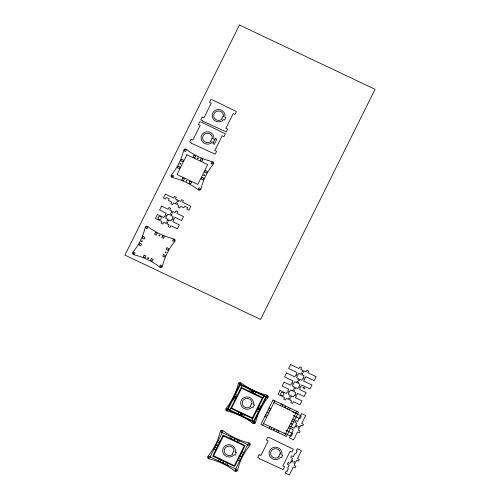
<?xml version="1.0" encoding="UTF-8"?>
<svg xmlns="http://www.w3.org/2000/svg" width="500" height="500" viewBox="0 0 500 500"><rect width="100%" height="100%" fill="white"/><g stroke="black" fill="none" stroke-linecap="round" stroke-linejoin="round"><path stroke-width="0.75" d="M229.913 410.037L242.019 385.694M238.219 413.981L239.062 412.281M249.488 391.331L250.331 389.637M240 414.825L240.844 413.125M251.269 392.181L252.113 390.481M240.888 415.244L241.737 413.544M252.156 392.6L253 390.9M218.425 460.894L219.269 459.194M229.694 438.25L230.538 436.55M241.781 415.669L242.625 413.969M253.05 393.025L253.894 391.325M220.206 461.737L221.05 460.044M231.469 439.094L232.319 437.4M243.562 416.512L244.406 414.812M254.825 393.869L255.675 392.169M225.55 464.275L226.394 462.575M236.812 441.625L237.656 439.931M227.325 465.119L228.175 463.419M238.594 442.475L239.438 440.775M251.869 420.45L263.981 396.106M262.675 425.225L274.788 400.881M269.206 428.319L270.05 426.619M280.469 405.675L281.312 403.975M270.988 429.162L271.831 427.463M282.25 406.519L283.094 404.819M276.325 431.694L277.169 430M287.594 409.05L288.438 407.356M278.106 432.537L278.95 430.844M289.375 409.894L290.219 408.2M284.637 435.637L296.75 411.294M214.725 139.831L213.825 139.4A6.481 6.206 12.7 0 0 206.5 131.8A6.481 6.206 12.7 0 0 201.919 141A6.481 6.206 12.7 0 0 212.569 141.919L213.475 142.35M273.944 402.581L295.9 412.994M241.175 387.394L263.137 397.806M292.288 411.631L301.381 415.938L299.969 418.769L293.056 415.487M269.062 407.962L270.844 408.806M292.806 419.219L294.587 420.062M268.219 409.663L270 410.506M291.956 420.919L293.738 421.763M235.45 394.475L237.231 395.319M259.194 405.731L260.975 406.575M234.606 396.175L236.388 397.019M258.35 407.431L260.131 408.275M234.188 397.025L235.969 397.869M257.925 408.281L259.706 409.125M233.762 397.875L235.544 398.719M257.506 409.131L259.288 409.975M265.681 414.756L267.462 415.6M289.425 426.012L291.206 426.856M232.919 399.569L234.7 400.412M256.656 410.825L258.438 411.669M264.837 416.456L266.619 417.3M288.581 427.713L290.363 428.556M285.731 430.206L292.644 433.488L291.238 436.319L284.075 432.919M263.519 423.525L285.481 433.938M230.756 408.338L252.719 418.75M218.281 440.538L220.062 441.381M242.025 451.794L243.806 452.638M217.438 442.238L219.219 443.081M241.181 453.494L242.963 454.338M214.906 447.331L216.681 448.175M238.644 458.587L240.425 459.431M214.056 449.031L215.837 449.875M237.8 460.288L239.581 461.131M141.469 241.137C142.312 242.825 142.819 239.675 141.469 241.137M147.706 258.087C148.713 259.769 148.875 256.481 147.706 258.087M158.975 235.444C160.019 237.087 160.037 233.944 158.975 235.444M165.212 252.394C166.331 254.025 166.256 250.812 165.212 252.394M179.988 163.894C181.213 165.494 180.863 162.294 179.988 163.894M186.225 180.844C187.369 182.456 187.269 179.231 186.225 180.844M197.494 158.2C198.512 159.856 198.663 156.625 197.494 158.169M203.731 175.15C204.838 176.781 204.775 173.588 203.731 175.119M216.569 445.156C217.581 446.8 217.769 443.625 216.575 445.125M222.806 462.106C223.8 463.775 223.988 460.531 222.812 462.075M234.587 397.394C235.725 399.012 235.637 395.794 234.587 397.394M234.075 439.462C235.05 441.119 235.294 437.919 234.081 439.431M240.819 414.344C241.969 415.969 241.819 412.756 240.819 414.344M240.312 456.413C241.275 458.069 241.606 454.844 240.319 456.381M252.087 391.7C253.212 393.325 253.094 390.15 252.087 391.7M258.325 408.65C259.45 410.281 259.356 407.025 258.325 408.65M267.35 412.581C268.3 414.231 268.675 411.037 267.356 412.55M273.587 429.531C274.7 431.15 274.669 427.944 273.594 429.5M284.856 406.887C285.825 408.544 286.062 405.35 284.856 406.856M291.094 423.837C292.019 425.5 292.413 422.3 291.094 423.806M239.438 25L124.938 255.119L260.562 319.425L375.062 89.306L239.438 25M191.081 139.269L189.675 142.1L191.456 142.944L191.312 143.231L215.2 154.2L216.606 151.375L214.825 150.525L222.15 135.806L223.931 136.656L225.338 133.825L201.737 122.281L199.812 121.719L198.406 124.55L200.188 125.394L192.862 140.113L191.081 139.269M202.156 117.013L200.75 119.844L202.531 120.688L202.387 120.975L226.269 131.944L227.681 129.119L225.9 128.275L233.219 113.556L235 114.4L236.412 111.569L212.812 100.025L210.888 99.469L209.481 102.294L211.262 103.144L203.938 117.856L202.156 117.013M139.8 243.312L138.956 245.012L140.738 245.856L141.581 244.156L139.8 243.312M143.181 236.519L142.338 238.219L144.119 239.062L144.963 237.362L143.181 236.519M178.319 166.069L177.475 167.769L179.256 168.612L180.1 166.912L178.319 166.069M181.7 159.275L180.856 160.975L182.638 161.819L183.481 160.119L181.7 159.275M165.375 194.144L163.4 198.106L165.481 199.094L166.287 197.475L169.25 198.881L168.45 200.5L171.713 202.044L170.869 203.744L172.65 204.587L173.494 202.887L175.719 203.944L175.919 202.644L176.425 202.531L177.537 203.406L176.606 204.369L178.831 205.425L177.987 207.119L179.769 207.969L180.613 206.269L183.881 207.812L184.688 206.194L187.65 207.606L186.844 209.225L188.925 210.206L190.894 206.244L182.587 202.306L183.431 200.606L181.65 199.762L180.806 201.462L178.581 200.406L178.381 201.713L177.875 201.819L176.762 200.944L177.688 199.981L175.463 198.925L176.306 197.231L174.525 196.388L173.681 198.081L165.375 194.144M186.894 154.738L177.031 174.556L197.806 184.406L207.662 164.587L186.894 154.738M157.413 214.444L155.438 218.406L161.969 221.506L161.125 223.2L162.906 224.05L163.75 222.35L165.975 223.406L166.175 222.1L166.681 221.988L167.794 222.869L166.863 223.825L169.094 224.881L168.244 226.581L170.025 227.425L170.869 225.725L177.4 228.819L179.375 224.856L172.844 221.762L173.688 220.062L171.906 219.219L171.062 220.919L168.837 219.862L168.588 220.356L168.956 220.531L168.131 221.281L167.019 220.4L167.944 219.444L165.719 218.388L166.569 216.688L164.788 215.844L163.938 217.544L157.413 214.444M161.55 206.131L159.581 210.094L166.106 213.188L165.263 214.887L167.044 215.731L167.887 214.031L170.113 215.087L170.312 213.781L170.819 213.669L171.931 214.55L171.006 215.506L173.231 216.562L172.387 218.263L174.163 219.106L175.012 217.406L181.537 220.506L183.512 216.544L176.981 213.444L177.825 211.75L176.044 210.9L175.2 212.6L172.975 211.544L172.775 212.85L172.269 212.963L171.156 212.081L172.087 211.125L169.862 210.069L170.706 208.369L168.925 207.525L168.081 209.225L161.55 206.131M144.169 255.175L143.325 256.875L145.106 257.719L145.95 256.025L144.169 255.175M155.438 232.531L154.588 234.231L156.369 235.075L157.219 233.375L155.438 232.531M182.688 177.931L181.844 179.631L183.625 180.475L184.469 178.781L182.688 177.931M193.95 155.287L193.106 156.988L194.887 157.831L195.731 156.137L193.95 155.287M151.294 258.556L150.444 260.25L152.225 261.1L153.069 259.4L151.294 258.556M162.556 235.912L161.713 237.606L163.494 238.456L164.338 236.756L162.556 235.912M189.806 181.312L188.962 183.012L190.744 183.856L191.588 182.156L189.806 181.312M201.075 158.669L200.231 160.369L202.013 161.213L202.856 159.512L201.075 158.669M211.981 138.531L210.731 141.044L211.106 141.225A4.913 4.706 12.7 0 1 203.212 140.162A4.913 4.706 12.7 0 1 206.619 133.306A4.913 4.706 12.7 0 1 212.356 138.706L211.981 138.531M223.056 116.275L221.806 118.787L222.181 118.969A4.913 4.706 12.7 0 1 214.288 117.906A4.913 4.706 12.7 0 1 217.694 111.05A4.913 4.706 12.7 0 1 223.431 116.45L223.056 116.275M215.369 138.544L212.831 143.637L214.319 144.338L216.85 139.244L215.369 138.544M225.8 117.575L224.55 120.094L223.644 119.663A6.481 6.206 12.7 0 1 212.994 118.744A6.481 6.206 12.7 0 1 217.575 109.544A6.481 6.206 12.7 0 1 224.894 117.144L225.8 117.575M163.544 254.569L162.7 256.269L164.481 257.113L165.325 255.413L163.544 254.569M166.925 247.775L166.081 249.475L167.856 250.319L168.706 248.619L166.925 247.775M202.062 177.325L201.219 179.025L203 179.869L203.844 178.169L202.062 177.325M205.444 170.531L204.594 172.231L206.375 173.075L207.225 171.375L205.444 170.531M239.931 384.006L227.256 409.481L253.962 422.144L266.637 396.669L239.931 384.006M240.244 384.85L228.131 409.194L253.65 421.294L265.763 396.95L240.244 384.85M241.488 388.244L231.631 408.056L252.406 417.906L262.262 398.094L241.488 388.244M222.225 432.612L210.113 456.956L235.637 469.056L247.75 444.712L222.225 432.612M223.162 435.156L212.744 456.1L234.7 466.512L245.125 445.569L223.162 435.156M223.475 436L213.619 455.819L234.387 465.669L244.25 445.85L223.475 436M251.588 403.675L250.331 406.188L250.712 406.369A4.913 4.706 12.7 0 1 242.812 405.306A4.913 4.706 12.7 0 1 246.225 398.45A4.913 4.706 12.7 0 1 251.962 403.85L251.588 403.675M254.331 404.975L253.081 407.494L252.175 407.062A6.481 6.206 12.7 0 1 241.525 406.144A6.481 6.206 12.7 0 1 246.1 396.944A6.481 6.206 12.7 0 1 253.425 404.544L254.331 404.975M233.569 451.438L232.319 453.95L232.694 454.131A4.913 4.706 12.7 0 1 224.8 453.069A4.913 4.706 12.7 0 1 228.212 446.213A4.913 4.706 12.7 0 1 233.95 451.613L233.569 451.438M236.319 452.738L235.062 455.25L234.163 454.825A6.481 6.206 12.7 0 1 223.512 453.906A6.481 6.206 12.7 0 1 228.088 444.706A6.481 6.206 12.7 0 1 235.413 452.306L236.319 452.738M273.006 400.037L260.894 424.381L286.419 436.481L298.525 412.137L273.006 400.037M286.494 372.925L284.525 376.887L292.831 380.825L291.988 382.525L293.769 383.369L294.613 381.675L296.837 382.725L297.087 382.231L296.725 382.062L297.544 381.312L298.656 382.188L297.731 383.15L299.956 384.206L299.113 385.906L300.894 386.75L301.737 385.05L310.044 388.988L312.019 385.025L303.706 381.087L304.55 379.387L302.775 378.544L301.925 380.244L299.7 379.188L299.5 380.494L299 380.6L297.881 379.725L298.812 378.762L296.588 377.713L297.431 376.012L295.65 375.169L294.806 376.863L286.494 372.925M290.65 364.581L288.675 368.544L296.988 372.481L296.137 374.181L297.919 375.025L298.762 373.325L300.994 374.381L301.194 373.081L301.694 372.969L302.806 373.844L301.881 374.806L304.106 375.863L303.263 377.556L305.044 378.4L305.887 376.706L314.2 380.644L316.169 376.681L307.863 372.744L308.706 371.044L306.925 370.2L306.081 371.9L303.856 370.844L303.656 372.15L303.15 372.256L302.038 371.381L302.962 370.419L300.738 369.363L301.581 367.669L299.8 366.825L298.956 368.519L290.65 364.581M279.988 390.431L278.012 394.394L284.544 397.494L283.7 399.188L285.475 400.031L286.325 398.338L288.55 399.387L288.75 398.088L289.25 397.975L290.369 398.85L289.438 399.812L291.663 400.869L290.819 402.569L292.6 403.413L293.444 401.712L299.975 404.806L301.944 400.844L295.419 397.75L296.262 396.05L294.481 395.206L293.637 396.906L291.413 395.85L291.212 397.156L290.706 397.262L289.594 396.388L290.519 395.425L288.294 394.375L289.137 392.675L287.356 391.831L286.512 393.525L279.988 390.431M284.125 382.113L282.15 386.075L288.681 389.175L287.838 390.869L289.619 391.712L290.462 390.019L292.688 391.075L292.931 390.575L292.569 390.406L293.394 389.656L294.506 390.538L293.575 391.494L295.806 392.55L294.956 394.25L296.737 395.094L297.581 393.394L304.113 396.488L306.087 392.525L299.556 389.431L300.4 387.731L298.619 386.887L297.775 388.587L295.55 387.531L295.35 388.837L294.844 388.95L293.731 388.069L294.656 387.113L292.431 386.056L293.281 384.356L291.5 383.512L290.65 385.213L284.125 382.113M259.075 454.7L257.669 457.531L259.45 458.375L259.306 458.656L283.188 469.631L284.6 466.8L282.819 465.956L290.144 451.238L291.919 452.081L293.331 449.25L269.731 437.713L267.806 437.15L266.4 439.981L268.181 440.825L260.856 455.544L259.075 454.7M303.263 387.25L302.944 387.887L304.562 388.656L304.881 388.019L303.263 387.25M292.413 427.431L291.569 429.125L293.35 429.969L289.406 437.9L293.556 439.869L297.5 431.944L299.281 432.788L300.125 431.087L298.344 430.244L299.4 428.119L298.044 427.906L298.344 426.569L298.812 426.362L299.825 427.269L300.881 425.15L302.663 425.994L303.506 424.294L301.725 423.45L305.669 415.525L301.512 413.556L297.575 421.481L295.794 420.637L294.944 422.331L296.725 423.181L295.669 425.3L297.031 425.519L296.731 426.856L295.594 426.744L295.769 426.394L295.25 426.15L294.194 428.275L292.413 427.431M279.975 453.956L278.725 456.475L279.1 456.656A4.913 4.706 12.7 0 1 271.206 455.594A4.913 4.706 12.7 0 1 274.613 448.738A4.913 4.706 12.7 0 1 280.35 454.137L279.975 453.956M282.719 455.262L281.469 457.775L280.562 457.35A6.481 6.206 12.7 0 1 269.913 456.431A6.481 6.206 12.7 0 1 274.494 447.231A6.481 6.206 12.7 0 1 281.819 454.831L282.719 455.262M288.2 462.562L287.356 464.263L289.137 465.106L287.587 468.219L288.438 468.619L287.025 471.45L286.175 471.05L285.194 473.031L289.344 475L293.288 467.075L295.069 467.919L295.912 466.219L294.137 465.375L295.194 463.256L293.831 463.038L294.131 461.7L294.6 461.494L295.613 462.406L296.669 460.281L298.45 461.125L299.294 459.425L297.512 458.581L301.456 450.656L297.306 448.688L296.319 450.669L297.169 451.069L295.756 453.9L294.906 453.5L293.363 456.613L291.581 455.769L290.731 457.469L292.512 458.312L291.456 460.431L292.819 460.65L292.519 461.987L291.381 461.875L291.556 461.531L291.038 461.281L289.981 463.406L288.2 462.562M266.075 397.238A0.825 0.787 12.7 0 0 267.438 396.863A0.825 0.787 12.7 0 0 266.4 395.906A0.825 0.787 12.7 0 0 266.075 397.238M253.4 422.713A0.825 0.787 12.7 0 0 254.762 422.337A0.825 0.787 12.7 0 0 253.725 421.381A0.825 0.787 12.7 0 0 253.4 422.713M226.694 410.044A0.825 0.787 12.7 0 0 228.056 409.675A0.825 0.787 12.7 0 0 227.013 408.719A0.825 0.787 12.7 0 0 226.694 410.044M239.369 384.569A0.825 0.787 12.7 0 0 240.731 384.2A0.825 0.787 12.7 0 0 239.688 383.244A0.825 0.787 12.7 0 0 239.369 384.569M252.95 423.369A1.644 1.575 12.7 0 0 255.562 422.519A65.825 63.081 12.7 0 1 267.931 397.663A1.644 1.575 12.7 0 0 267 395.131A65.825 63.081 12.7 0 1 240.944 382.775A1.644 1.575 12.7 0 0 238.325 383.631A65.825 63.081 12.7 0 1 225.963 408.481A1.644 1.575 12.7 0 0 226.894 411.012A65.825 63.081 12.7 0 1 252.95 423.369M234.938 471.131A1.644 1.575 12.7 0 0 237.55 470.281A65.825 63.081 12.7 0 1 249.919 445.425A1.644 1.575 12.7 0 0 248.988 442.894A65.825 63.081 12.7 0 1 222.925 430.538A1.644 1.575 12.7 0 0 220.312 431.388A65.825 63.081 12.7 0 1 207.95 456.244A1.644 1.575 12.7 0 0 208.881 458.775A65.825 63.081 12.7 0 1 234.938 471.131M221.356 432.331A0.825 0.787 12.7 0 0 222.712 431.956A0.825 0.787 12.7 0 0 221.675 431.006A0.825 0.787 12.7 0 0 221.356 432.331M208.681 457.806A0.825 0.787 12.7 0 0 210.037 457.431A0.825 0.787 12.7 0 0 209 456.481A0.825 0.787 12.7 0 0 208.681 457.806M235.387 470.469A0.825 0.787 12.7 0 0 236.75 470.1A0.825 0.787 12.7 0 0 235.712 469.144A0.825 0.787 12.7 0 0 235.387 470.469M248.062 444.994A0.825 0.787 12.7 0 0 249.425 444.625A0.825 0.787 12.7 0 0 248.388 443.669A0.825 0.787 12.7 0 0 248.062 444.994M281.144 395.094A1.644 1.575 12.7 0 0 283.863 394.35A1.644 1.575 12.7 0 0 281.788 392.444A1.644 1.575 12.7 0 0 281.144 395.094M198.35 189.869A1.644 1.575 12.7 0 0 200.969 189.019A65.825 63.081 12.7 0 1 213.331 164.163A1.644 1.575 12.7 0 0 212.4 161.631A65.825 63.081 12.7 0 1 186.344 149.275A1.644 1.575 12.7 0 0 183.731 150.125A65.825 63.081 12.7 0 1 171.363 174.981A1.644 1.575 12.7 0 0 172.294 177.512A65.825 63.081 12.7 0 1 198.35 189.869M184.769 151.069A0.825 0.787 12.7 0 0 186.131 150.694A0.825 0.787 12.7 0 0 185.094 149.744A0.825 0.787 12.7 0 0 184.769 151.069M172.094 176.544A0.825 0.787 12.7 0 0 173.456 176.169A0.825 0.787 12.7 0 0 172.419 175.219A0.825 0.787 12.7 0 0 172.094 176.544M198.806 189.206A0.825 0.787 12.7 0 0 200.162 188.837A0.825 0.787 12.7 0 0 199.125 187.881A0.825 0.787 12.7 0 0 198.806 189.206M211.481 163.731A0.825 0.787 12.7 0 0 212.838 163.363A0.825 0.787 12.7 0 0 211.8 162.406A0.825 0.787 12.7 0 0 211.481 163.731M158.569 219.106A1.644 1.575 12.7 0 0 161.287 218.363A1.644 1.575 12.7 0 0 159.213 216.456A1.644 1.575 12.7 0 0 158.569 219.106M159.838 267.113A1.644 1.575 12.7 0 0 162.45 266.262A65.825 63.081 12.7 0 1 174.819 241.406A1.644 1.575 12.7 0 0 173.881 238.875A65.825 63.081 12.7 0 1 147.825 226.519A1.644 1.575 12.7 0 0 145.213 227.369A65.825 63.081 12.7 0 1 132.844 252.225A1.644 1.575 12.7 0 0 133.775 254.756A65.825 63.081 12.7 0 1 159.838 267.113M146.25 228.312A0.825 0.787 12.7 0 0 147.613 227.938A0.825 0.787 12.7 0 0 146.575 226.988A0.825 0.787 12.7 0 0 146.25 228.312M133.575 253.787A0.825 0.787 12.7 0 0 134.938 253.412A0.825 0.787 12.7 0 0 133.9 252.463A0.825 0.787 12.7 0 0 133.575 253.787M160.287 266.45A0.825 0.787 12.7 0 0 161.65 266.075A0.825 0.787 12.7 0 0 160.606 265.125A0.825 0.787 12.7 0 0 160.287 266.45M172.963 240.975A0.825 0.787 12.7 0 0 174.325 240.606A0.825 0.787 12.7 0 0 173.281 239.65A0.825 0.787 12.7 0 0 172.963 240.975"/></g></svg>
